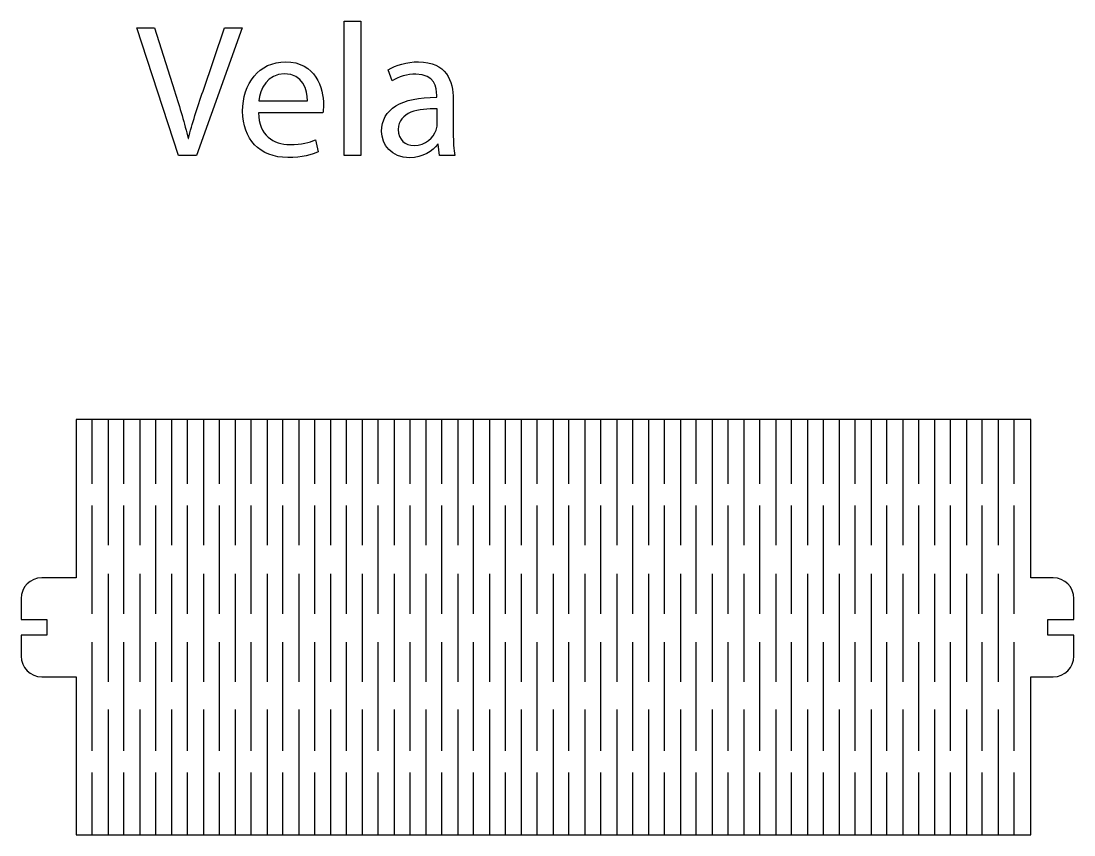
# Model space of a CAD drawing. Header units: centimetres. Extents: x -66 to 291, y -51 to 5.
# Drawn here: x -65.85 to -45.56, y -12.72 to 2.96 of the extents above; entities that cross this region are included whole.
import ezdxf

# ---------------------------------------------------------------- set-up
doc = ezdxf.new("R2010")
doc.units = ezdxf.units.CM
doc.header["$MEASUREMENT"] = 0
doc.layers.add('Capa 1', color=7, linetype='Continuous')

msp = doc.modelspace()

# ---------------------------------------------------------------- linework, layer by layer
at = {"layer": 'Capa 1', "color": 250}
for points, knots in [([(-59.62283, 0.36738), (-59.62283, 0.36738), (-59.30153, 0.36738), (-59.30153, 0.36738), (-59.30153, 0.36738), (-59.30153, 2.95966), (-59.30153, 2.95966), (-59.30153, 2.95966), (-59.62283, 2.95966), (-59.62283, 2.95966), (-59.62283, 2.95966), (-59.62283, 0.36738), (-59.62283, 0.36738)], [0, 0, 0, 0, 0.25, 0.25, 0.25, 0.5, 0.5, 0.5, 0.75, 0.75, 0.75, 1, 1, 1, 1]), ([(-62.46707, 0.36738), (-62.46707, 0.36738), (-61.58716, 2.82822), (-61.58716, 2.82822), (-61.58716, 2.82822), (-61.9267, 2.82822), (-61.9267, 2.82822), (-61.9267, 2.82822), (-62.34293, 1.61241), (-62.34293, 1.61241), (-62.45246, 1.29111), (-62.55469, 0.98077), (-62.62406, 0.69598), (-62.62406, 0.69598), (-62.63137, 0.69598), (-62.63137, 0.69598), (-62.69709, 0.98442), (-62.78836, 1.28381), (-62.89424, 1.61606), (-62.89424, 1.61606), (-63.27761, 2.82822), (-63.27761, 2.82822), (-63.27761, 2.82822), (-63.62082, 2.82822), (-63.62082, 2.82822), (-63.62082, 2.82822), (-62.81757, 0.36738), (-62.81757, 0.36738), (-62.81757, 0.36738), (-62.46707, 0.36738), (-62.46707, 0.36738)], [0, 0, 0, 0, 0.1, 0.1, 0.1, 0.2, 0.2, 0.2, 0.3, 0.3, 0.3, 0.4, 0.4, 0.4, 0.5, 0.5, 0.5, 0.6, 0.6, 0.6, 0.7, 0.7, 0.7, 0.8, 0.8, 0.8, 0.9, 0.9, 0.9, 1, 1, 1, 1]), ([(-60.03176, 1.19253), (-60.02811, 1.22539), (-60.0208, 1.27651), (-60.0208, 1.34223), (-60.0208, 1.66717), (-60.17415, 2.17468), (-60.75103, 2.17468), (-61.26583, 2.17468), (-61.57983, 1.7548), (-61.57983, 1.22174), (-61.57983, 0.68868), (-61.25488, 0.33087), (-60.71086, 0.33087), (-60.42973, 0.33087), (-60.23622, 0.38929), (-60.12304, 0.4404), (-60.12304, 0.4404), (-60.1778, 0.67042), (-60.1778, 0.67042), (-60.29829, 0.61931), (-60.43703, 0.57914), (-60.66705, 0.57914), (-60.98835, 0.57914), (-61.26583, 0.75805), (-61.27313, 1.19253), (-61.27313, 1.19253), (-60.03176, 1.19253), (-60.03176, 1.19253)], [0, 0, 0, 0, 0.11111111, 0.11111111, 0.11111111, 0.22222222, 0.22222222, 0.22222222, 0.33333333, 0.33333333, 0.33333333, 0.44444444, 0.44444444, 0.44444444, 0.55555556, 0.55555556, 0.55555556, 0.66666667, 0.66666667, 0.66666667, 0.77777778, 0.77777778, 0.77777778, 0.88888889, 0.88888889, 0.88888889, 1, 1, 1, 1]), ([(-57.49058, 0.36738), (-57.51249, 0.48787), (-57.51979, 0.63756), (-57.51979, 0.79091), (-57.51979, 0.79091), (-57.51979, 1.45176), (-57.51979, 1.45176), (-57.51979, 1.80592), (-57.65123, 2.17468), (-58.1916, 2.17468), (-58.41431, 2.17468), (-58.62608, 2.11261), (-58.77212, 2.01768), (-58.77212, 2.01768), (-58.6991, 1.80592), (-58.6991, 1.80592), (-58.57496, 1.88624), (-58.40336, 1.93736), (-58.23906, 1.93736), (-57.8776, 1.93736), (-57.83744, 1.67448), (-57.83744, 1.52843), (-57.83744, 1.52843), (-57.83744, 1.49192), (-57.83744, 1.49192), (-58.5202, 1.49557), (-58.89991, 1.2619), (-58.89991, 0.83472), (-58.89991, 0.57914), (-58.71736, 0.32722), (-58.35955, 0.32722), (-58.10762, 0.32722), (-57.91776, 0.45136), (-57.81918, 0.5901), (-57.81918, 0.5901), (-57.80823, 0.5901), (-57.80823, 0.5901), (-57.80823, 0.5901), (-57.78267, 0.36738), (-57.78267, 0.36738), (-57.78267, 0.36738), (-57.49058, 0.36738), (-57.49058, 0.36738)], [0, 0, 0, 0, 0.07142857, 0.07142857, 0.07142857, 0.14285714, 0.14285714, 0.14285714, 0.21428571, 0.21428571, 0.21428571, 0.28571429, 0.28571429, 0.28571429, 0.35714286, 0.35714286, 0.35714286, 0.42857143, 0.42857143, 0.42857143, 0.5, 0.5, 0.5, 0.57142857, 0.57142857, 0.57142857, 0.64285714, 0.64285714, 0.64285714, 0.71428571, 0.71428571, 0.71428571, 0.78571429, 0.78571429, 0.78571429, 0.85714286, 0.85714286, 0.85714286, 0.92857143, 0.92857143, 0.92857143, 1, 1, 1, 1]), ([(-61.26948, 1.42255), (-61.24393, 1.64527), (-61.10153, 1.94466), (-60.77658, 1.94466), (-60.41512, 1.94466), (-60.3275, 1.62701), (-60.33115, 1.42255), (-60.33115, 1.42255), (-61.26948, 1.42255), (-61.26948, 1.42255)], [0, 0, 0, 0, 0.33333333, 0.33333333, 0.33333333, 0.66666667, 0.66666667, 0.66666667, 1, 1, 1, 1]), ([(-57.83014, 0.96251), (-57.83014, 0.92965), (-57.83744, 0.89314), (-57.84839, 0.86028), (-57.89951, 0.71058), (-58.04555, 0.56454), (-58.27557, 0.56454), (-58.43987, 0.56454), (-58.57861, 0.66312), (-58.57861, 0.87123), (-58.57861, 1.21444), (-58.18064, 1.27651), (-57.83014, 1.2692), (-57.83014, 1.2692), (-57.83014, 0.96251), (-57.83014, 0.96251)], [0, 0, 0, 0, 0.2, 0.2, 0.2, 0.4, 0.4, 0.4, 0.6, 0.6, 0.6, 0.8, 0.8, 0.8, 1, 1, 1, 1])]:
    msp.add_open_spline(points, degree=3, knots=knots, dxfattribs=at)
at = {"layer": 'Capa 1', "color": 250, "lineweight": 25}
msp.add_open_spline([(-46.05598, -8.56951), (-46.05598, -8.56951), (-46.05598, -8.8693), (-46.05598, -8.8693), (-46.05598, -8.8693), (-45.55579, -8.8693), (-45.55579, -8.8693), (-45.55579, -8.8693), (-45.55579, -9.27331), (-45.55579, -9.27331), (-45.55579, -9.49419), (-45.73474, -9.67294), (-45.95542, -9.67294), (-45.95542, -9.67294), (-46.38589, -9.67294), (-46.38589, -9.67294), (-46.38589, -9.67294), (-46.38589, -12.7195), (-46.38589, -12.7195), (-46.38589, -12.7195), (-64.78597, -12.7195), (-64.78597, -12.7195), (-64.78597, -12.7195), (-64.78597, -9.67294), (-64.78597, -9.67294), (-64.78597, -9.67294), (-65.45102, -9.67294), (-65.45102, -9.67294), (-65.67172, -9.67294), (-65.85075, -9.49419), (-65.85075, -9.27331), (-65.85075, -9.27331), (-65.85075, -8.8693), (-65.85075, -8.8693), (-65.85075, -8.8693), (-65.35085, -8.8693), (-65.35085, -8.8693), (-65.35085, -8.8693), (-65.35085, -8.56951), (-65.35085, -8.56951), (-65.35085, -8.56951), (-65.85075, -8.56951), (-65.85075, -8.56951), (-65.85075, -8.56951), (-65.85075, -8.16598), (-65.85075, -8.16598), (-65.85075, -7.9451), (-65.67172, -7.76635), (-65.45102, -7.76635), (-65.45102, -7.76635), (-64.78597, -7.76635), (-64.78597, -7.76635), (-64.78597, -7.76635), (-64.78597, -4.71931), (-64.78597, -4.71931), (-64.78597, -4.71931), (-46.38589, -4.71931), (-46.38589, -4.71931), (-46.38589, -4.71931), (-46.38589, -7.76635), (-46.38589, -7.76635), (-46.38589, -7.76635), (-45.95542, -7.76635), (-45.95542, -7.76635), (-45.73474, -7.76635), (-45.55579, -7.9451), (-45.55579, -8.16598), (-45.55579, -8.16598), (-45.55579, -8.56951), (-45.55579, -8.56951), (-45.55579, -8.56951), (-46.05598, -8.56951), (-46.05598, -8.56951)], degree=3, knots=[0, 0, 0, 0, 0.04166667, 0.04166667, 0.04166667, 0.08333333, 0.08333333, 0.08333333, 0.125, 0.125, 0.125, 0.16666667, 0.16666667, 0.16666667, 0.20833333, 0.20833333, 0.20833333, 0.25, 0.25, 0.25, 0.29166667, 0.29166667, 0.29166667, 0.33333333, 0.33333333, 0.33333333, 0.375, 0.375, 0.375, 0.41666667, 0.41666667, 0.41666667, 0.45833333, 0.45833333, 0.45833333, 0.5, 0.5, 0.5, 0.54166667, 0.54166667, 0.54166667, 0.58333333, 0.58333333, 0.58333333, 0.625, 0.625, 0.625, 0.66666667, 0.66666667, 0.66666667, 0.70833333, 0.70833333, 0.70833333, 0.75, 0.75, 0.75, 0.79166667, 0.79166667, 0.79166667, 0.83333333, 0.83333333, 0.83333333, 0.875, 0.875, 0.875, 0.91666667, 0.91666667, 0.91666667, 0.95833333, 0.95833333, 0.95833333, 1, 1, 1, 1], dxfattribs=at)
for points in [[(-64.47966, -5.95254), (-64.47966, -5.95254), (-64.47966, -4.71931), (-64.47966, -4.71931)], [(-64.17325, -4.71931), (-64.17325, -4.71931), (-64.17325, -7.13853), (-64.17325, -7.13853)], [(-63.86684, -5.95254), (-63.86684, -5.95254), (-63.86684, -4.71931), (-63.86684, -4.71931)], [(-63.56052, -4.71931), (-63.56052, -4.71931), (-63.56052, -7.13853), (-63.56052, -7.13853)], [(-63.25411, -5.95254), (-63.25411, -5.95254), (-63.25411, -4.71931), (-63.25411, -4.71931)], [(-62.9477, -4.71931), (-62.9477, -4.71931), (-62.9477, -7.13853), (-62.9477, -7.13853)], [(-62.64139, -5.95254), (-62.64139, -5.95254), (-62.64139, -4.71931), (-62.64139, -4.71931)], [(-62.33498, -4.71931), (-62.33498, -4.71931), (-62.33498, -7.13853), (-62.33498, -7.13853)], [(-62.02867, -5.95254), (-62.02867, -5.95254), (-62.02867, -4.71931), (-62.02867, -4.71931)], [(-61.72226, -4.71931), (-61.72226, -4.71931), (-61.72226, -7.13853), (-61.72226, -7.13853)], [(-61.41585, -5.95254), (-61.41585, -5.95254), (-61.41585, -4.71931), (-61.41585, -4.71931)], [(-61.10944, -4.71931), (-61.10944, -4.71931), (-61.10944, -7.13853), (-61.10944, -7.13853)], [(-60.80313, -5.95254), (-60.80313, -5.95254), (-60.80313, -4.71931), (-60.80313, -4.71931)], [(-60.49672, -4.71931), (-60.49672, -4.71931), (-60.49672, -7.13853), (-60.49672, -7.13853)], [(-60.19031, -5.95254), (-60.19031, -5.95254), (-60.19031, -4.71931), (-60.19031, -4.71931)], [(-59.884, -4.71931), (-59.884, -4.71931), (-59.884, -7.13853), (-59.884, -7.13853)], [(-59.579, -5.95254), (-59.579, -5.95254), (-59.579, -4.71931), (-59.579, -4.71931)], [(-59.27269, -4.71931), (-59.27269, -4.71931), (-59.27269, -7.13853), (-59.27269, -7.13853)], [(-58.96628, -5.95254), (-58.96628, -5.95254), (-58.96628, -4.71931), (-58.96628, -4.71931)], [(-58.65987, -4.71931), (-58.65987, -4.71931), (-58.65987, -7.13853), (-58.65987, -7.13853)], [(-58.35356, -5.95254), (-58.35356, -5.95254), (-58.35356, -4.71931), (-58.35356, -4.71931)], [(-58.04715, -4.71931), (-58.04715, -4.71931), (-58.04715, -7.13853), (-58.04715, -7.13853)], [(-57.74084, -5.95254), (-57.74084, -5.95254), (-57.74084, -4.71931), (-57.74084, -4.71931)], [(-57.43443, -4.71931), (-57.43443, -4.71931), (-57.43443, -7.13853), (-57.43443, -7.13853)], [(-57.12802, -5.95254), (-57.12802, -5.95254), (-57.12802, -4.71931), (-57.12802, -4.71931)], [(-56.82162, -4.71931), (-56.82162, -4.71931), (-56.82162, -7.13853), (-56.82162, -7.13853)], [(-56.51528, -5.95254), (-56.51528, -5.95254), (-56.51528, -4.71931), (-56.51528, -4.71931)], [(-56.20887, -4.71931), (-56.20887, -4.71931), (-56.20887, -7.13853), (-56.20887, -7.13853)], [(-55.90246, -5.95254), (-55.90246, -5.95254), (-55.90246, -4.71931), (-55.90246, -4.71931)], [(-55.59615, -4.71931), (-55.59615, -4.71931), (-55.59615, -7.13853), (-55.59615, -7.13853)], [(-55.28974, -5.95254), (-55.28974, -5.95254), (-55.28974, -4.71931), (-55.28974, -4.71931)], [(-54.98333, -4.71931), (-54.98333, -4.71931), (-54.98333, -7.13853), (-54.98333, -7.13853)], [(-54.67398, -5.95254), (-54.67398, -5.95254), (-54.67398, -4.71931), (-54.67398, -4.71931)], [(-54.36767, -4.71931), (-54.36767, -4.71931), (-54.36767, -7.13853), (-54.36767, -7.13853)], [(-54.06126, -5.95254), (-54.06126, -5.95254), (-54.06126, -4.71931), (-54.06126, -4.71931)], [(-53.75494, -4.71931), (-53.75494, -4.71931), (-53.75494, -7.13853), (-53.75494, -7.13853)], [(-53.44854, -5.95254), (-53.44854, -5.95254), (-53.44854, -4.71931), (-53.44854, -4.71931)], [(-53.14213, -4.71931), (-53.14213, -4.71931), (-53.14213, -7.13853), (-53.14213, -7.13853)], [(-52.83572, -5.95254), (-52.83572, -5.95254), (-52.83572, -4.71931), (-52.83572, -4.71931)], [(-52.52931, -4.71931), (-52.52931, -4.71931), (-52.52931, -7.13853), (-52.52931, -7.13853)], [(-52.223, -5.95254), (-52.223, -5.95254), (-52.223, -4.71931), (-52.223, -4.71931)], [(-51.91656, -4.71931), (-51.91656, -4.71931), (-51.91656, -7.13853), (-51.91656, -7.13853)], [(-51.61025, -5.95254), (-51.61025, -5.95254), (-51.61025, -4.71931), (-51.61025, -4.71931)], [(-51.30384, -4.71931), (-51.30384, -4.71931), (-51.30384, -7.13853), (-51.30384, -7.13853)], [(-50.99744, -5.95254), (-50.99744, -5.95254), (-50.99744, -4.71931), (-50.99744, -4.71931)], [(-50.69103, -4.71931), (-50.69103, -4.71931), (-50.69103, -7.13853), (-50.69103, -7.13853)], [(-50.38471, -5.95254), (-50.38471, -5.95254), (-50.38471, -4.71931), (-50.38471, -4.71931)], [(-50.07831, -4.71931), (-50.07831, -4.71931), (-50.07831, -7.13853), (-50.07831, -7.13853)], [(-49.77343, -5.95254), (-49.77343, -5.95254), (-49.77343, -4.71931), (-49.77343, -4.71931)], [(-49.46702, -4.71931), (-49.46702, -4.71931), (-49.46702, -7.13853), (-49.46702, -7.13853)], [(-49.16069, -5.95254), (-49.16069, -5.95254), (-49.16069, -4.71931), (-49.16069, -4.71931)], [(-48.85428, -4.71931), (-48.85428, -4.71931), (-48.85428, -7.13853), (-48.85428, -7.13853)], [(-48.54787, -5.95254), (-48.54787, -5.95254), (-48.54787, -4.71931), (-48.54787, -4.71931)], [(-48.24146, -4.71931), (-48.24146, -4.71931), (-48.24146, -7.13853), (-48.24146, -7.13853)], [(-47.93515, -5.95254), (-47.93515, -5.95254), (-47.93515, -4.71931), (-47.93515, -4.71931)], [(-47.62874, -4.71931), (-47.62874, -4.71931), (-47.62874, -7.13853), (-47.62874, -7.13853)], [(-47.32243, -5.95254), (-47.32243, -5.95254), (-47.32243, -4.71931), (-47.32243, -4.71931)], [(-47.01602, -4.71931), (-47.01602, -4.71931), (-47.01602, -7.13853), (-47.01602, -7.13853)], [(-46.70961, -5.95254), (-46.70961, -5.95254), (-46.70961, -4.71931), (-46.70961, -4.71931)], [(-64.47966, -8.46041), (-64.47966, -8.46041), (-64.47966, -6.37044), (-64.47966, -6.37044)], [(-63.86684, -8.46041), (-63.86684, -8.46041), (-63.86684, -6.37044), (-63.86684, -6.37044)], [(-63.25411, -8.46041), (-63.25411, -8.46041), (-63.25411, -6.37044), (-63.25411, -6.37044)], [(-62.64139, -8.46041), (-62.64139, -8.46041), (-62.64139, -6.37044), (-62.64139, -6.37044)], [(-62.02867, -8.46041), (-62.02867, -8.46041), (-62.02867, -6.37044), (-62.02867, -6.37044)], [(-61.41585, -8.46041), (-61.41585, -8.46041), (-61.41585, -6.37044), (-61.41585, -6.37044)], [(-60.80313, -8.46041), (-60.80313, -8.46041), (-60.80313, -6.37044), (-60.80313, -6.37044)], [(-60.19031, -8.46041), (-60.19031, -8.46041), (-60.19031, -6.37044), (-60.19031, -6.37044)], [(-59.579, -8.46041), (-59.579, -8.46041), (-59.579, -6.37044), (-59.579, -6.37044)], [(-58.96628, -8.46041), (-58.96628, -8.46041), (-58.96628, -6.37044), (-58.96628, -6.37044)], [(-58.35356, -8.46041), (-58.35356, -8.46041), (-58.35356, -6.37044), (-58.35356, -6.37044)], [(-57.74084, -8.46041), (-57.74084, -8.46041), (-57.74084, -6.37044), (-57.74084, -6.37044)], [(-57.12802, -8.46041), (-57.12802, -8.46041), (-57.12802, -6.37044), (-57.12802, -6.37044)], [(-56.51528, -8.46041), (-56.51528, -8.46041), (-56.51528, -6.37044), (-56.51528, -6.37044)], [(-55.90246, -8.46041), (-55.90246, -8.46041), (-55.90246, -6.37044), (-55.90246, -6.37044)], [(-55.28974, -8.46041), (-55.28974, -8.46041), (-55.28974, -6.37044), (-55.28974, -6.37044)], [(-54.67398, -8.46041), (-54.67398, -8.46041), (-54.67398, -6.37044), (-54.67398, -6.37044)], [(-54.06126, -8.46041), (-54.06126, -8.46041), (-54.06126, -6.37044), (-54.06126, -6.37044)], [(-53.44854, -8.46041), (-53.44854, -8.46041), (-53.44854, -6.37044), (-53.44854, -6.37044)], [(-52.83572, -8.46041), (-52.83572, -8.46041), (-52.83572, -6.37044), (-52.83572, -6.37044)], [(-52.223, -8.46041), (-52.223, -8.46041), (-52.223, -6.37044), (-52.223, -6.37044)], [(-51.61025, -8.46041), (-51.61025, -8.46041), (-51.61025, -6.37044), (-51.61025, -6.37044)], [(-50.99744, -8.46041), (-50.99744, -8.46041), (-50.99744, -6.37044), (-50.99744, -6.37044)], [(-50.38471, -8.46041), (-50.38471, -8.46041), (-50.38471, -6.37044), (-50.38471, -6.37044)], [(-49.77343, -8.46041), (-49.77343, -8.46041), (-49.77343, -6.37044), (-49.77343, -6.37044)], [(-49.16069, -8.46041), (-49.16069, -8.46041), (-49.16069, -6.37044), (-49.16069, -6.37044)], [(-48.54787, -8.46041), (-48.54787, -8.46041), (-48.54787, -6.37044), (-48.54787, -6.37044)], [(-47.93515, -8.46041), (-47.93515, -8.46041), (-47.93515, -6.37044), (-47.93515, -6.37044)], [(-47.32243, -8.46041), (-47.32243, -8.46041), (-47.32243, -6.37044), (-47.32243, -6.37044)], [(-46.70961, -8.46041), (-46.70961, -8.46041), (-46.70961, -6.37044), (-46.70961, -6.37044)], [(-64.17325, -7.69232), (-64.17325, -7.69232), (-64.17325, -9.76865), (-64.17325, -9.76865)], [(-63.56052, -7.69232), (-63.56052, -7.69232), (-63.56052, -9.76865), (-63.56052, -9.76865)], [(-62.9477, -7.69232), (-62.9477, -7.69232), (-62.9477, -9.76865), (-62.9477, -9.76865)], [(-62.33498, -7.69232), (-62.33498, -7.69232), (-62.33498, -9.76865), (-62.33498, -9.76865)], [(-61.72226, -7.69232), (-61.72226, -7.69232), (-61.72226, -9.76865), (-61.72226, -9.76865)], [(-61.10944, -7.69232), (-61.10944, -7.69232), (-61.10944, -9.76865), (-61.10944, -9.76865)], [(-60.49672, -7.69232), (-60.49672, -7.69232), (-60.49672, -9.76865), (-60.49672, -9.76865)], [(-59.884, -7.69232), (-59.884, -7.69232), (-59.884, -9.76865), (-59.884, -9.76865)], [(-59.27269, -7.69232), (-59.27269, -7.69232), (-59.27269, -9.76865), (-59.27269, -9.76865)], [(-58.65987, -7.69232), (-58.65987, -7.69232), (-58.65987, -9.76865), (-58.65987, -9.76865)], [(-58.04715, -7.69232), (-58.04715, -7.69232), (-58.04715, -9.76865), (-58.04715, -9.76865)], [(-57.43443, -7.69232), (-57.43443, -7.69232), (-57.43443, -9.76865), (-57.43443, -9.76865)], [(-56.82162, -7.69232), (-56.82162, -7.69232), (-56.82162, -9.76865), (-56.82162, -9.76865)], [(-56.20887, -7.69232), (-56.20887, -7.69232), (-56.20887, -9.76865), (-56.20887, -9.76865)], [(-55.59615, -7.69232), (-55.59615, -7.69232), (-55.59615, -9.76865), (-55.59615, -9.76865)], [(-54.98333, -7.69232), (-54.98333, -7.69232), (-54.98333, -9.76865), (-54.98333, -9.76865)], [(-54.36767, -7.69232), (-54.36767, -7.69232), (-54.36767, -9.76865), (-54.36767, -9.76865)], [(-53.75494, -7.69232), (-53.75494, -7.69232), (-53.75494, -9.76865), (-53.75494, -9.76865)], [(-53.14213, -7.69232), (-53.14213, -7.69232), (-53.14213, -9.76865), (-53.14213, -9.76865)], [(-52.52931, -7.69232), (-52.52931, -7.69232), (-52.52931, -9.76865), (-52.52931, -9.76865)], [(-51.91656, -7.69232), (-51.91656, -7.69232), (-51.91656, -9.76865), (-51.91656, -9.76865)], [(-51.30384, -7.69232), (-51.30384, -7.69232), (-51.30384, -9.76865), (-51.30384, -9.76865)], [(-50.69103, -7.69232), (-50.69103, -7.69232), (-50.69103, -9.76865), (-50.69103, -9.76865)], [(-50.07831, -7.69232), (-50.07831, -7.69232), (-50.07831, -9.76865), (-50.07831, -9.76865)], [(-49.46702, -7.69232), (-49.46702, -7.69232), (-49.46702, -9.76865), (-49.46702, -9.76865)], [(-48.85428, -7.69232), (-48.85428, -7.69232), (-48.85428, -9.76865), (-48.85428, -9.76865)], [(-48.24146, -7.69232), (-48.24146, -7.69232), (-48.24146, -9.76865), (-48.24146, -9.76865)], [(-47.62874, -7.69232), (-47.62874, -7.69232), (-47.62874, -9.76865), (-47.62874, -9.76865)], [(-47.01602, -7.69232), (-47.01602, -7.69232), (-47.01602, -9.76865), (-47.01602, -9.76865)], [(-64.47966, -11.09783), (-64.47966, -11.09783), (-64.47966, -9.00786), (-64.47966, -9.00786)], [(-63.86684, -11.09783), (-63.86684, -11.09783), (-63.86684, -9.00786), (-63.86684, -9.00786)], [(-63.25411, -11.09783), (-63.25411, -11.09783), (-63.25411, -9.00786), (-63.25411, -9.00786)], [(-62.64139, -11.09783), (-62.64139, -11.09783), (-62.64139, -9.00786), (-62.64139, -9.00786)], [(-62.02867, -11.09783), (-62.02867, -11.09783), (-62.02867, -9.00786), (-62.02867, -9.00786)], [(-61.41585, -11.09783), (-61.41585, -11.09783), (-61.41585, -9.00786), (-61.41585, -9.00786)], [(-60.80313, -11.09783), (-60.80313, -11.09783), (-60.80313, -9.00786), (-60.80313, -9.00786)], [(-60.19031, -11.09783), (-60.19031, -11.09783), (-60.19031, -9.00786), (-60.19031, -9.00786)], [(-59.579, -11.09783), (-59.579, -11.09783), (-59.579, -9.00786), (-59.579, -9.00786)], [(-58.96628, -11.09783), (-58.96628, -11.09783), (-58.96628, -9.00786), (-58.96628, -9.00786)], [(-58.35356, -11.09783), (-58.35356, -11.09783), (-58.35356, -9.00786), (-58.35356, -9.00786)], [(-57.74084, -11.09783), (-57.74084, -11.09783), (-57.74084, -9.00786), (-57.74084, -9.00786)], [(-57.12802, -11.09783), (-57.12802, -11.09783), (-57.12802, -9.00786), (-57.12802, -9.00786)], [(-56.51528, -11.09783), (-56.51528, -11.09783), (-56.51528, -9.00786), (-56.51528, -9.00786)], [(-55.90246, -11.09783), (-55.90246, -11.09783), (-55.90246, -9.00786), (-55.90246, -9.00786)], [(-55.28974, -11.09783), (-55.28974, -11.09783), (-55.28974, -9.00786), (-55.28974, -9.00786)], [(-54.67398, -11.09783), (-54.67398, -11.09783), (-54.67398, -9.00786), (-54.67398, -9.00786)], [(-54.06126, -11.09783), (-54.06126, -11.09783), (-54.06126, -9.00786), (-54.06126, -9.00786)], [(-53.44854, -11.09783), (-53.44854, -11.09783), (-53.44854, -9.00786), (-53.44854, -9.00786)], [(-52.83572, -11.09783), (-52.83572, -11.09783), (-52.83572, -9.00786), (-52.83572, -9.00786)], [(-52.223, -11.09783), (-52.223, -11.09783), (-52.223, -9.00786), (-52.223, -9.00786)], [(-51.61025, -11.09783), (-51.61025, -11.09783), (-51.61025, -9.00786), (-51.61025, -9.00786)], [(-50.99744, -11.09783), (-50.99744, -11.09783), (-50.99744, -9.00786), (-50.99744, -9.00786)], [(-50.38471, -11.09783), (-50.38471, -11.09783), (-50.38471, -9.00786), (-50.38471, -9.00786)], [(-49.77343, -11.09783), (-49.77343, -11.09783), (-49.77343, -9.00786), (-49.77343, -9.00786)], [(-49.16069, -11.09783), (-49.16069, -11.09783), (-49.16069, -9.00786), (-49.16069, -9.00786)], [(-48.54787, -11.09783), (-48.54787, -11.09783), (-48.54787, -9.00786), (-48.54787, -9.00786)], [(-47.93515, -11.09783), (-47.93515, -11.09783), (-47.93515, -9.00786), (-47.93515, -9.00786)], [(-47.32243, -11.09783), (-47.32243, -11.09783), (-47.32243, -9.00786), (-47.32243, -9.00786)], [(-46.70961, -11.09783), (-46.70961, -11.09783), (-46.70961, -9.00786), (-46.70961, -9.00786)], [(-64.17325, -10.30052), (-64.17325, -10.30052), (-64.17325, -12.7195), (-64.17325, -12.7195)], [(-63.56052, -10.30052), (-63.56052, -10.30052), (-63.56052, -12.7195), (-63.56052, -12.7195)], [(-62.9477, -10.30052), (-62.9477, -10.30052), (-62.9477, -12.7195), (-62.9477, -12.7195)], [(-62.33498, -10.30052), (-62.33498, -10.30052), (-62.33498, -12.7195), (-62.33498, -12.7195)], [(-61.72226, -10.30052), (-61.72226, -10.30052), (-61.72226, -12.7195), (-61.72226, -12.7195)], [(-61.10944, -10.30052), (-61.10944, -10.30052), (-61.10944, -12.7195), (-61.10944, -12.7195)], [(-60.49672, -10.30052), (-60.49672, -10.30052), (-60.49672, -12.7195), (-60.49672, -12.7195)], [(-59.884, -10.30052), (-59.884, -10.30052), (-59.884, -12.7195), (-59.884, -12.7195)], [(-59.27269, -10.30052), (-59.27269, -10.30052), (-59.27269, -12.7195), (-59.27269, -12.7195)], [(-58.65987, -10.30052), (-58.65987, -10.30052), (-58.65987, -12.7195), (-58.65987, -12.7195)], [(-58.04715, -10.30052), (-58.04715, -10.30052), (-58.04715, -12.7195), (-58.04715, -12.7195)], [(-57.43443, -10.30052), (-57.43443, -10.30052), (-57.43443, -12.7195), (-57.43443, -12.7195)], [(-56.82162, -10.30052), (-56.82162, -10.30052), (-56.82162, -12.7195), (-56.82162, -12.7195)], [(-56.20887, -10.30052), (-56.20887, -10.30052), (-56.20887, -12.7195), (-56.20887, -12.7195)], [(-55.59615, -10.30052), (-55.59615, -10.30052), (-55.59615, -12.7195), (-55.59615, -12.7195)], [(-54.98333, -10.30052), (-54.98333, -10.30052), (-54.98333, -12.7195), (-54.98333, -12.7195)], [(-54.36767, -10.30052), (-54.36767, -10.30052), (-54.36767, -12.7195), (-54.36767, -12.7195)], [(-53.75494, -10.30052), (-53.75494, -10.30052), (-53.75494, -12.7195), (-53.75494, -12.7195)], [(-53.14213, -10.30052), (-53.14213, -10.30052), (-53.14213, -12.7195), (-53.14213, -12.7195)], [(-52.52931, -10.30052), (-52.52931, -10.30052), (-52.52931, -12.7195), (-52.52931, -12.7195)], [(-51.91656, -10.30052), (-51.91656, -10.30052), (-51.91656, -12.7195), (-51.91656, -12.7195)], [(-51.30384, -10.30052), (-51.30384, -10.30052), (-51.30384, -12.7195), (-51.30384, -12.7195)], [(-50.69103, -10.30052), (-50.69103, -10.30052), (-50.69103, -12.7195), (-50.69103, -12.7195)], [(-50.07831, -10.30052), (-50.07831, -10.30052), (-50.07831, -12.7195), (-50.07831, -12.7195)], [(-49.46702, -10.30052), (-49.46702, -10.30052), (-49.46702, -12.7195), (-49.46702, -12.7195)], [(-48.85428, -10.30052), (-48.85428, -10.30052), (-48.85428, -12.7195), (-48.85428, -12.7195)], [(-48.24146, -10.30052), (-48.24146, -10.30052), (-48.24146, -12.7195), (-48.24146, -12.7195)], [(-47.62874, -10.30052), (-47.62874, -10.30052), (-47.62874, -12.7195), (-47.62874, -12.7195)], [(-47.01602, -10.30052), (-47.01602, -10.30052), (-47.01602, -12.7195), (-47.01602, -12.7195)], [(-64.47966, -12.7195), (-64.47966, -12.7195), (-64.47966, -11.51573), (-64.47966, -11.51573)], [(-63.86684, -12.7195), (-63.86684, -12.7195), (-63.86684, -11.51573), (-63.86684, -11.51573)], [(-63.25411, -12.7195), (-63.25411, -12.7195), (-63.25411, -11.51573), (-63.25411, -11.51573)], [(-62.64139, -12.7195), (-62.64139, -12.7195), (-62.64139, -11.51573), (-62.64139, -11.51573)], [(-62.02867, -12.7195), (-62.02867, -12.7195), (-62.02867, -11.51573), (-62.02867, -11.51573)], [(-61.41585, -12.7195), (-61.41585, -12.7195), (-61.41585, -11.51573), (-61.41585, -11.51573)], [(-60.80313, -12.7195), (-60.80313, -12.7195), (-60.80313, -11.51573), (-60.80313, -11.51573)], [(-60.19031, -12.7195), (-60.19031, -12.7195), (-60.19031, -11.51573), (-60.19031, -11.51573)], [(-59.579, -12.7195), (-59.579, -12.7195), (-59.579, -11.51573), (-59.579, -11.51573)], [(-58.96628, -12.7195), (-58.96628, -12.7195), (-58.96628, -11.51573), (-58.96628, -11.51573)], [(-58.35356, -12.7195), (-58.35356, -12.7195), (-58.35356, -11.51573), (-58.35356, -11.51573)], [(-57.74084, -12.7195), (-57.74084, -12.7195), (-57.74084, -11.51573), (-57.74084, -11.51573)], [(-57.12802, -12.7195), (-57.12802, -12.7195), (-57.12802, -11.51573), (-57.12802, -11.51573)], [(-56.51528, -12.7195), (-56.51528, -12.7195), (-56.51528, -11.51573), (-56.51528, -11.51573)], [(-55.90246, -12.7195), (-55.90246, -12.7195), (-55.90246, -11.51573), (-55.90246, -11.51573)], [(-55.28974, -12.7195), (-55.28974, -12.7195), (-55.28974, -11.51573), (-55.28974, -11.51573)], [(-54.67398, -12.7195), (-54.67398, -12.7195), (-54.67398, -11.51573), (-54.67398, -11.51573)], [(-54.06126, -12.7195), (-54.06126, -12.7195), (-54.06126, -11.51573), (-54.06126, -11.51573)], [(-53.44854, -12.7195), (-53.44854, -12.7195), (-53.44854, -11.51573), (-53.44854, -11.51573)], [(-52.83572, -12.7195), (-52.83572, -12.7195), (-52.83572, -11.51573), (-52.83572, -11.51573)], [(-52.223, -12.7195), (-52.223, -12.7195), (-52.223, -11.51573), (-52.223, -11.51573)], [(-51.61025, -12.7195), (-51.61025, -12.7195), (-51.61025, -11.51573), (-51.61025, -11.51573)], [(-50.99744, -12.7195), (-50.99744, -12.7195), (-50.99744, -11.51573), (-50.99744, -11.51573)], [(-50.38471, -12.7195), (-50.38471, -12.7195), (-50.38471, -11.51573), (-50.38471, -11.51573)], [(-49.77343, -12.7195), (-49.77343, -12.7195), (-49.77343, -11.51573), (-49.77343, -11.51573)], [(-49.16069, -12.7195), (-49.16069, -12.7195), (-49.16069, -11.51573), (-49.16069, -11.51573)], [(-48.54787, -12.7195), (-48.54787, -12.7195), (-48.54787, -11.51573), (-48.54787, -11.51573)], [(-47.93515, -12.7195), (-47.93515, -12.7195), (-47.93515, -11.51573), (-47.93515, -11.51573)], [(-47.32243, -12.7195), (-47.32243, -12.7195), (-47.32243, -11.51573), (-47.32243, -11.51573)], [(-46.70961, -12.7195), (-46.70961, -12.7195), (-46.70961, -11.51573), (-46.70961, -11.51573)]]:
    msp.add_open_spline(points, degree=3, dxfattribs=at)

doc.saveas('drawing.dxf')
